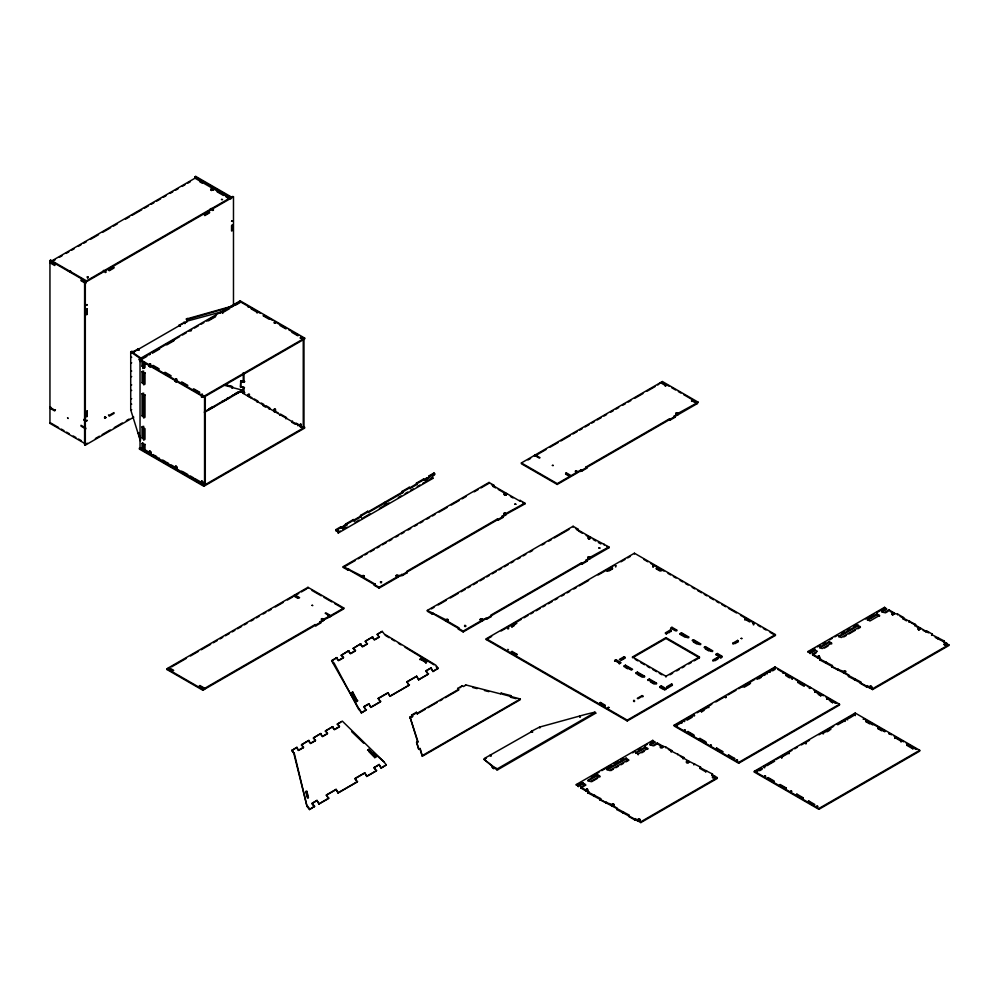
<?xml version="1.0" encoding="UTF-8"?>
<svg xmlns="http://www.w3.org/2000/svg" width="999" height="999" viewBox="0 0 999 999"><rect width="100%" height="100%" fill="white"/><g stroke="black" fill="none" stroke-linecap="round" stroke-linejoin="round"><path stroke-width="1.5" d="M87.225 304.707L86.876 304.92M232.143 388.261L232.268 387.525L242.033 390.035L241.908 390.784L204.358 412.462M409.865 717.769L409.99 717.032L417.832 742.407M410.152 717.994L412.55 716.62L411.6 715.034L416.383 712.275L417.32 713.86L416.383 712.275M412.55 716.62L411.6 715.034M409.99 717.032L417.957 741.658L416.521 742.482L418.743 749.337L420.055 749.25L422.315 756.268L520.217 699.737L520.342 699L502.385 694.205M418.743 749.337L416.645 741.745M420.055 749.25L420.179 748.513L418.868 748.588M422.315 756.268L420.179 748.513M465.859 685.164L463.474 686.538L462.4 685.701L457.629 688.461L458.566 690.047L445.267 697.727M458.566 690.047L457.629 688.461M462.4 685.701L459.89 687.824M500.986 693.843L501.111 693.106L510.889 695.616L510.439 697.215L516.021 698.663M202.66 395.017L201.686 394.867L202.31 395.229M274.313 412.05L275.262 411.9M300.362 427.085L301.223 426.885M847.814 719.73L846.877 719.804M508.603 628.833L507.679 628.87M501.111 693.106L500.786 693.955L465.447 684.839M510.564 696.478L510.889 695.616M244.493 387.55L240.534 387.025L240.771 380.944L243.981 381.968L243.981 373.688M240.534 387.025L240.771 380.944M240.771 391.97L244.493 393.069M104.82 417.082L104.733 417.894L105.257 417.12M420.841 658.391L420.067 659.615L420.841 658.391L426.561 661.95L426.161 662.687L420.454 659.128M425.786 663.174L426.561 661.95M176.561 380.045L175.637 379.832L176.373 380.157M175.687 468.881L176.373 469.28M301.311 338.112L300.512 338.162M806.305 743.743L805.419 743.743M368.831 703.746L370.879 707.392L368.831 703.746L364.048 706.505L366.096 710.152L361.313 712.911L331.656 660.826L336.813 657.592L338.461 660.701L343.231 657.941L341.208 655.307L348.763 650.686L350.399 653.808L355.182 651.048L353.159 648.413L360.714 643.793L362.35 646.902L367.132 644.143L365.484 641.033L372.652 636.887L374.3 640.009L379.083 637.25L377.435 634.128L382.217 631.368L384.24 634.003L435.739 665.122L438.174 668.281L433.004 671.528L430.956 667.881L433.004 671.528M331.656 660.826L336.813 657.592M333.678 663.461L332.03 660.351M341.208 655.307L348.763 650.686M353.159 648.413L360.714 643.793M367.132 644.143L365.484 641.033M365.11 641.508L372.652 636.887M379.083 637.25L377.435 634.128M382.217 631.368L377.06 634.615M316.97 800.386L319.018 804.033L316.97 800.386L312.188 803.146L314.61 806.305L309.453 809.552L307.03 806.393L293.768 753.196L291.733 750.561L296.903 747.327L298.539 750.436L297.19 748.688M296.903 747.327L291.733 750.561M293.768 753.196L292.12 750.087M298.539 750.436L303.321 747.677L301.673 744.567L308.841 740.421L310.489 743.543L315.272 740.783L313.624 737.662L320.791 733.528L322.44 736.65L327.222 733.89L325.574 730.769L332.742 726.635L334.39 729.745L339.161 726.985L337.525 723.875L342.307 721.116L383.878 761.75L386.301 764.922L381.143 768.156L379.096 764.51L381.143 768.156M301.298 745.042L308.841 740.421M303.321 747.677L301.673 744.567M315.272 740.783L313.624 737.662M351.536 693.006L352.747 692.045L357.392 701.098L356.556 701.585L351.536 693.006L352.747 692.045M313.249 738.149L320.791 733.528M325.199 731.256L332.742 726.635M356.556 701.585L357.767 700.624M358.891 709.752L334.053 662.986M361.313 712.911L366.483 709.677M379.62 700.823L378.384 698.226L387.949 692.719L389.997 696.353L387.949 692.719M306.793 796.34L305.981 791.395L306.93 791.37L308.129 797.789L306.93 791.37M378.384 698.226L380.432 701.872L370.879 707.392M307.192 797.826L308.516 797.314M307.03 806.393L294.143 752.722M309.453 809.552L314.61 806.305M389.997 696.353L409.115 685.314L407.068 681.68L416.62 676.161L418.668 679.807L416.62 676.161M327.759 797.452L326.523 794.867L336.076 789.347L338.137 792.994L336.076 789.347M326.523 794.867L328.571 798.513L319.018 804.033M368.818 749.337L367.607 750.299L368.818 749.337L376.011 756.668L374.787 757.629L368.631 751.348M418.668 679.807L428.234 674.288L426.186 670.641L430.956 667.881M374.787 757.629L376.011 756.668M338.137 792.994L357.242 781.955L355.194 778.308L364.76 772.789L366.808 776.435L364.76 772.789M375.562 769.867L373.938 767.756L379.096 764.51M374.313 767.269L376.361 770.916L366.808 776.435M383.878 761.75L373.614 752.734M212.275 209.665L212.35 210.377M531.705 732.242L531.356 731.318L539.497 727.11L585.801 714.347L594.38 712.287L595.779 713.136L497.802 769.692L496.765 769.779L494.368 767.294L493.444 767.682L492.082 766.645L493.007 766.258L483.841 759.24L486.226 757.866L485.252 757.941L485.601 758.865M507.767 649.362L508.479 649.775M764.759 767.744L764.048 767.744M86.876 305.332L86.876 304.508M85.789 444.056L49.95 423.364L49.95 260.564L50.662 260.152L86.513 280.844M211.563 190.572L211.563 188.911L210.851 189.323L210.851 190.16L212.562 188.336L195.005 178.197L195.005 176.811L195.717 176.398L231.568 197.09M51.299 261.164L195.717 177.785L195.717 176.398M50.662 262.35L49.95 262.762L54.733 265.522L54.733 264.698L49.95 261.938L50.662 260.152M52.647 261.214L55.345 259.653M59.403 257.317L62.1 255.756M66.146 253.421L68.844 251.86M71.541 250.299L74.251 248.739M78.297 246.403L80.994 244.842M83.691 243.281L86.389 241.733M90.447 239.385L98.539 234.715M102.585 232.38L110.689 227.697M113.386 226.136L117.432 223.801M125.537 219.131L129.583 216.795M132.28 215.235L141.733 209.778M144.43 208.217L148.476 205.881M151.174 204.32L153.883 202.76M156.581 201.211L160.627 198.863M163.324 197.315L166.021 195.754M170.08 193.419L172.777 191.858M175.474 190.297L178.172 188.736M182.218 186.401L184.927 184.84M187.625 183.279L190.322 181.731M54.733 264.698L55.444 264.285M199.788 180.956L200.499 180.544M68.394 271.216L70.667 271.091L69.743 271.978M212.562 188.336L211.563 188.911M211.251 189.56L212.088 188.611M212.812 189.023L213.112 190.035L213.287 188.749L230.844 198.888L230.844 197.515L195.005 176.811M213.112 190.035L212.275 190.16L213.112 189.198M212.812 189.847L213.287 188.749M226.074 196.129L226.785 195.717M103.234 271.403L103.546 270.392L105.107 270.929M212.113 208.541L210.364 208.729L211.301 209.628M233.479 196.815L85.315 282.355L85.315 445.167L84.603 444.742L84.603 281.943L232.755 196.403L233.479 196.815L233.479 305.357M109.216 269.942L113.998 267.183L113.998 268.007L109.216 270.766L108.491 269.53M204.807 214.76L209.578 212L209.578 212.824L204.807 215.584L204.083 214.335M132.018 351.173L130.719 351.923L130.719 409.84L140.472 441.096M186.064 319.118L233.441 305.769M137.762 349.151L132.979 351.91L134.316 352.759L133.329 352.834M182.667 323.226L179.083 325.299L180.407 326.149M131.568 353.209L187.225 321.079L222.814 311.476M50.662 406.943L49.95 407.355L54.733 410.114L55.444 409.702M50.662 407.767L49.95 408.191L54.733 410.951L54.733 410.114M139.323 359.066L240.172 300.849L304.695 338.099L304.695 338.923L203.846 397.152L139.323 359.902L139.323 359.066L203.846 396.316L304.695 338.099M139.323 359.902L146.254 355.894L146.965 356.306L142.195 359.066L141.471 358.653M147.39 355.244L150.075 353.683M159.49 348.251L179.658 336.613M182.355 335.052L186.388 332.729M189.073 331.168L191.758 329.62M194.455 328.072L198.489 325.736M201.174 324.188L203.858 322.64M206.556 321.079L215.971 315.647M220.005 313.324L229.171 308.017L229.895 308.441L222.727 312.575L222.003 312.163M232.105 306.331L240.172 301.673L260.327 313.311M232.642 306.431L231.793 306.718L235.027 305.057M142.07 360.651L142.07 366.171L143.781 365.634M150.774 364.86L149.338 365.684L149.338 364.86L150.062 364.435L150.062 366.421M49.95 423.364L50.662 422.952L58.629 427.547M149.038 366.109C151.011 364.922 148.814 367.27 149.038 365.497C151.648 365.359 149.35 363.611 149.75 365.696M142.07 371.69L144.568 373.127L144.568 384.165L142.07 382.729L142.07 371.69L143.781 371.153M251.86 308.429L251.149 308.841L257.118 312.287L257.829 311.875M144.568 373.127L145.28 372.714M158.429 369.268L159.141 368.856L153.172 365.409L152.447 365.821L158.429 369.268L158.429 370.092M142.07 382.729L143.781 382.192M85.514 418.881L85.315 419.592M84.078 420.067L85.514 420.067L84.078 419.23L84.078 420.067L85.514 419.23M84.79 420.479L85.514 420.417M170.367 376.161L171.091 375.749L165.11 372.302L164.398 372.714L170.367 376.161L170.367 376.998M269.78 318.768L269.068 319.193L263.087 315.734L263.811 315.322L272.427 320.304M142.07 393.768L144.568 395.204L144.568 417.282L142.07 415.846L142.07 393.768L143.781 393.219M109.216 415.359L113.998 412.599L113.998 413.424L109.216 416.183L108.491 414.947M144.568 395.204L145.28 394.792M274.101 322.927L274.825 323.064M176.848 379.907L175.412 380.731L175.412 379.907L176.124 379.483L176.124 381.481M274.825 323.339L275.537 322.927M175.1 381.156C177.073 379.97 174.887 382.317 175.1 380.557L175.812 380.744M84.603 444.742L87.3 443.194M95.38 438.524L99.413 436.188M102.11 434.64L110.19 429.97M114.236 427.634L122.315 422.977M126.349 420.641L129.046 419.081M187.113 385.839L187.837 385.427L181.855 381.968L181.144 382.38L187.113 385.839L187.113 386.663M85.315 445.167L133.804 417.17M142.07 415.846L143.781 415.297M199.063 392.732L199.788 392.32L193.806 388.873L193.094 389.285L199.063 392.732L199.063 393.556M142.07 426.885L144.568 428.321L144.568 439.36L142.07 437.924L142.07 426.885L143.781 426.336M300.15 337.962L300.999 336.85L300.861 338.099M202.173 395.354L201.461 395.766L201.461 394.942C204.271 393.306 199.862 393.843 202.173 396.516L201.461 396.928L202.173 395.966L201.149 395.592L201.86 395.779M142.07 437.924L143.781 437.375M143.781 448.414L142.07 448.951L142.07 443.431L142.795 443.019L143.694 445.304L143.694 450.824L144.68 450.699L144.68 445.179L143.694 445.304M142.07 443.431L145.28 444.468M243.257 387.899L243.981 387.487L243.981 393.007L243.257 393.419L243.257 387.899L240.771 386.451L243.981 387.487M140.035 359.478L140.035 447.789L142.795 448.539L143.694 450.824M208.866 408.878L212.45 406.805M226.785 398.526L229.895 397.565L222.727 401.698L222.003 401.286M234.678 393.981L238.262 391.908M204.483 411.725L242.033 390.035M232.28 395.479L238.973 392.32M208.391 409.977L215.559 405.844M144.568 444.88L144.568 450.399L145.28 449.975L150.062 452.734L150.062 450.749M247.727 394.555L248.751 394.33L247.727 395.167M149.038 451.81L150.062 451.585L149.338 451.173L149.338 451.998M248.039 394.742L249.475 394.193M149.038 452.422L149.75 452.01M249.475 394.742C249.238 396.653 248.202 396.366 248.751 395.754M144.568 450.399L149.338 453.159L150.062 452.734M151.086 452.172L150.062 452.41L151.086 452.172L150.062 453.571L175.412 468.206L176.124 465.796M243.257 393.419L248.039 396.178L249.475 395.342M150.062 453.022L151.086 452.784M150.062 453.571L150.774 452.597M248.751 394.605L248.751 396.591L251.86 397.552L251.149 397.964M153.172 454.533L152.447 455.781M159.141 457.979L158.429 459.228M263.087 404.87L263.811 404.458L261.413 403.072M273.788 410.214C275.774 409.028 273.576 411.376 273.788 409.602L274.825 408.816M175.1 466.87L176.124 466.633L175.412 466.221L175.412 467.045M273.788 409.602L274.825 409.378M274.101 409.79L275.537 409.24M175.1 467.47L175.812 467.057M275.537 409.79C275.674 411.538 274.013 411.588 274.825 410.814M177.148 467.22L176.124 467.457L177.148 467.22L176.124 468.618L201.461 483.241L202.173 480.844L201.461 481.256C200.175 483.116 203.147 481.943 201.149 482.505M248.751 396.591L274.101 411.226L275.537 410.389M176.124 468.069L177.148 467.832M176.124 468.618L176.848 467.644M274.825 409.652L274.825 411.638L278.047 412.674M181.855 471.103L181.144 472.34M292.507 421.016L291.783 422.265L295.367 424.325M199.063 481.855L199.788 481.443L195.005 478.683M299.837 425.249C301.823 424.063 299.625 426.411 299.837 424.65L300.861 423.863M201.149 481.905L201.86 482.092M299.837 424.65L300.861 424.413M201.461 482.08L202.173 481.668L201.461 481.256M274.825 411.638L300.15 426.261C302.472 426.049 299.688 426.873 300.861 425.237M203.197 482.267L202.173 482.492L203.197 482.267L202.173 483.653L204.558 485.039L204.558 396.74M202.173 483.104L203.197 482.867M202.173 483.528L202.884 482.692M303.259 339.76L303.259 428.059L300.736 426.548L303.971 427.634L303.971 339.335M203.846 485.452L304.695 427.222L304.695 428.059L203.846 486.276L139.323 449.026L139.323 448.201L203.846 485.452L203.846 486.276M338.324 530.244L337.6 529.832L338.324 532.979L338.324 530.244L336.626 531.218L335.901 529.62L340.684 526.86L341.396 528.109L340.684 526.86M344.817 527.285L343.793 527.06L344.817 527.285L343.793 525.899L346.178 523.688L353.346 519.555L354.071 520.791L353.346 519.555M360.514 515.409L361.238 516.658L360.514 515.409L367.682 511.276L368.406 512.512L385.252 502.784L385.252 504.77L385.964 504.358L385.252 503.121L386.276 503.359L385.252 501.96L402.098 492.232L402.822 492.644L402.822 491.82L402.098 491.408L402.098 492.232M402.098 491.408L409.265 487.262L409.99 488.511L409.265 487.262M416.433 483.129L417.157 484.365L416.433 483.129L423.601 478.983L424.325 480.232L426.71 478.846L426.71 480.831L427.435 480.419L426.71 479.183L427.734 479.42L426.71 478.022L429.82 477.06L429.82 476.223L434.602 473.476L434.602 474.65L432.13 475.249L432.13 477.984L429.433 479.545M429.108 476.648L429.108 475.811L433.878 473.051L434.602 473.476M335.901 529.62L336.626 530.032L343.069 526.311L343.793 528.708L343.069 528.296L343.793 527.884M346.178 523.688L346.903 524.1L360.514 516.246M361.238 515.821L384.54 502.372L385.252 502.784M402.822 491.82L416.433 483.953M417.157 483.541L425.999 478.434L426.71 478.846M335.901 530.806L337.6 529.832M432.13 475.249L434.602 474.65M342.769 527.047L343.793 527.272L343.481 528.059M343.793 526.448L344.817 526.685M384.228 503.109L385.252 503.946L384.228 503.708M426.71 478.022L427.023 479.008M341.396 528.109L343.793 526.723M343.793 525.899L346.903 524.937L346.903 524.1M354.071 520.791L361.238 516.658M385.252 501.96L385.964 502.372L402.822 492.644M409.99 488.511L417.157 484.365M429.82 477.06L427.734 478.808M385.252 502.509L386.276 502.747M426.71 480.007L425.999 480.419L426.71 480.831M343.793 528.708L344.505 527.472M337.6 532.554L340.297 531.006M343.007 529.445L347.053 527.097M355.157 522.427L359.203 520.079M361.913 518.531L370.017 513.848M379.458 508.391L388.911 502.934M398.364 497.477L401.074 495.916M405.119 493.581L407.817 492.02M410.527 490.459L413.224 488.898M417.27 486.563L419.98 485.002M422.677 483.441L425.374 481.88M338.324 532.979L432.842 478.396L432.842 475.661M521.391 462.937L557.242 483.628L570.379 476.036L570.379 476.86L557.242 484.453L521.391 463.761L521.391 462.937L660.476 382.629L665.971 385.801L665.247 386.226L665.971 384.977L661.188 382.217L661.188 383.054L662.387 381.531L661.188 382.217M362.025 576.885L361.713 575.874L361.551 577.16L348.763 569.78L348.039 570.192L343.269 567.432L343.269 566.608L489.035 482.442L493.818 485.202L493.094 486.451L493.818 485.202M527.971 459.965L530.594 458.441M546.028 449.538L535.252 455.756L535.252 454.932L540.034 457.692L539.323 458.104L534.54 455.344L534.54 456.168M550.062 447.202L558.141 442.545M560.839 440.984L570.267 435.552M572.951 433.991L576.997 431.655M579.682 430.107L582.38 428.546M585.077 426.998L589.11 424.662M591.808 423.101L594.492 421.553M597.19 419.992L601.236 417.669M603.92 416.108L606.618 414.56M610.651 412.225L613.349 410.664M616.046 409.115L618.731 407.555M622.777 405.232L625.461 403.671M628.159 402.122L630.856 400.562M634.889 398.226L642.969 393.569M647.015 391.233L655.082 386.576M657.779 385.015L660.476 382.629M166.983 668.718L202.822 689.41L204.021 688.723L204.021 689.547L202.822 690.234L166.983 669.542L168.182 668.031L172.952 670.791L173.676 670.366L168.893 667.607L168.893 668.443M168.893 667.607L294.118 595.317L298.888 598.076L299.613 597.664L294.83 594.904L294.83 595.729M294.83 594.904L307.967 587.312L343.818 608.016L343.818 608.841L330.669 616.42L325.174 613.249L325.899 612.837L330.669 615.596L343.818 608.016M343.269 567.432L355.407 560.427M358.117 558.866L362.162 556.53M364.86 554.969L367.557 553.409M370.254 551.848L374.313 549.512M377.01 547.952L379.707 546.391M382.405 544.842L386.451 542.494M389.16 540.946L391.858 539.385M395.904 537.05L398.601 535.489M401.298 533.928L403.996 532.367M408.054 530.032L410.751 528.471M414.797 526.136L417.495 524.575M420.192 523.014L422.902 521.453M426.948 519.118L429.645 517.557M432.342 516.008L435.04 514.448M439.098 512.112L447.19 507.43M451.236 505.094L459.34 500.424M462.038 498.863L466.083 496.528M474.188 491.845L478.234 489.51M480.931 487.949L489.035 483.279L489.035 482.442M166.983 669.542L168.182 668.031M171.591 666.882L186.401 658.329M190.434 656.006L198.514 651.336M201.211 649.787L210.627 644.343M213.324 642.782L217.37 640.459M220.055 638.898L222.752 637.35M225.449 635.789L229.483 633.453M232.18 631.905L234.865 630.344M237.562 628.796L241.596 626.46M244.293 624.912L246.99 623.351M251.024 621.016L253.721 619.467M256.406 617.906L259.103 616.358M263.149 614.023L265.834 612.474M268.531 610.913L271.228 609.365M275.262 607.03L283.341 602.36M287.375 600.037L292.769 596.927M296.141 594.967L298.776 593.456M301.398 591.932L306.656 588.898M343.269 566.608L362.025 576.061M361.713 575.874L363.986 575.749L363.261 576.997L363.261 575.337M505.407 493.281L504.57 494.23L505.094 493.094L505.881 493.831L504.158 494.817L504.158 493.993L504.882 493.581L504.882 495.242M361.713 576.71L362.55 575.749M374.325 585.377L375.05 584.128L374.325 585.377L379.108 588.124L397.864 577.297L397.864 576.473L379.108 587.3L362.262 577.572L363.986 575.749M506.118 493.693L506.431 494.705L506.593 493.419L519.38 500.799L520.104 500.387L524.875 503.146L524.875 503.971L522.489 502.584M363.049 576.648C363.087 578.471 362.15 576.098 363.574 576.348L363.574 577.172M506.431 494.705L505.594 494.817L506.431 493.868M506.118 494.517L506.593 493.419M577.197 472.102L571.103 475.624L566.321 472.864L565.609 473.276L571.103 476.448L577.197 472.939L575.474 471.116L575.474 471.94L576.186 471.528M698.226 402.222L697.04 402.909L692.257 400.162L691.545 400.574L697.04 403.746L698.226 402.222L662.387 381.531M691.545 401.398L692.257 400.162M322.178 619.343L321.466 619.755L321.466 618.93L323.177 620.754L315.859 624.974L315.147 624.562L204.733 688.311L199.962 685.551L199.238 685.963L204.733 689.135L315.147 625.399L315.859 625.811L320.642 623.051L319.917 621.803L320.642 623.051M199.238 686.788L199.962 685.551M575.474 471.116L577.909 471.69L581.131 469.83L581.855 470.242L669.555 419.605L670.267 420.017L675.049 417.27L674.337 416.021L675.049 417.27M676.56 413.586L675.836 413.998L676.56 412.749L678.109 413.286L678.271 414.573L696.315 404.158L696.315 403.334L677.797 413.474M396.865 575.062L396.865 576.723L396.141 575.474L398.414 575.599L398.102 576.61L398.414 575.599M505.956 513.523L505.644 514.522L505.956 513.523L503.683 513.399L505.407 515.209L498.114 519.418L497.402 519.005L406.593 571.44L407.305 572.677L402.522 575.436L398.102 576.61M321.466 618.93L323.726 619.055L323.414 620.067L323.726 619.055M576.71 471.828L575.874 471.703M396.141 576.311L396.865 575.886M504.395 513.811L503.683 514.223L504.395 514.635L504.395 512.974M585.913 467.07L586.638 468.306L585.913 467.07L669.555 418.781L670.267 419.193L677.559 414.985L675.836 413.161M674.337 416.021L677.559 414.16M397.39 577.022L396.553 576.073L397.864 577.297M504.92 514.935L504.083 513.986L505.407 515.209M577.747 472.065L581.855 471.066L586.638 468.306M676.773 414.885L677.559 414.985M321.865 619.53L323.177 620.754M398.414 576.435L397.577 575.474M505.956 514.348L505.119 513.399M323.726 619.88L322.889 618.93M398.102 575.786L402.522 574.612L497.402 519.842L498.114 520.254L502.897 517.494L502.172 516.246L502.897 517.494M502.172 516.246L505.407 514.385M505.644 513.698L524.875 503.146M319.917 621.803L323.177 619.929M323.414 619.23L329.957 616.008L329.957 616.845L323.414 620.067M322.702 620.479L322.39 619.83M505.644 514.522L524.875 503.933M338.836 660.227L343.619 657.467L341.596 654.832M350.786 653.321L355.569 650.561L353.546 647.926M362.737 646.428L367.52 643.668M374.687 639.522L379.458 636.763M446.091 620.691L445.779 619.692L445.604 620.966L432.829 613.586L432.105 614.01L427.322 611.251L427.322 610.414L573.101 526.261L577.872 529.02L577.872 529.845M431.381 608.903L434.078 607.355M438.124 605.007L446.228 600.337M450.274 598.001L458.366 593.319M461.076 591.758L465.122 589.422M467.819 587.862L470.517 586.313M473.214 584.752L477.272 582.417M479.97 580.856L484.016 578.521M486.713 576.96L489.41 575.399M492.12 573.838L496.166 571.503M498.863 569.942L501.56 568.381M504.258 566.833L508.316 564.485M511.013 562.937L513.711 561.376M517.757 559.04L520.454 557.479M523.164 555.919L525.861 554.358M529.907 552.022L532.604 550.461M542.057 545.004L544.755 543.456M548.801 541.108L551.498 539.547M554.208 537.999L569.043 529.42M427.322 610.414L446.091 619.867M577.872 529.02L577.16 530.257M445.779 619.692L448.052 619.567L447.327 620.804L447.327 619.155M588.224 538.636L589.947 536.813L588.636 537.212L588.935 539.048L588.224 537.812L588.935 537.387M445.779 620.516L446.615 619.567M446.328 620.554L459.115 627.934L458.391 629.183L463.174 631.942L481.93 621.116L481.93 620.279L463.174 631.118L446.328 621.39L448.052 619.567M590.184 538.324L590.659 537.225L608.94 546.952L608.94 547.777L590.184 558.616L590.022 557.33L588.461 556.793L587.749 557.205L589.472 559.028L582.18 563.236L581.468 562.824L490.659 615.247L491.371 616.483L486.588 619.243L485.876 618.831L482.654 620.691L482.48 619.417L482.167 620.416M446.803 621.116L447.639 620.154L446.328 621.39M588.935 539.048L589.972 538.811M458.391 629.183L459.115 628.771M480.931 618.881L480.931 620.529L480.207 619.293L482.48 619.417M480.207 620.117L480.931 619.705M588.461 557.617L587.749 558.029L588.461 558.441L588.461 556.793M481.456 620.829L480.619 619.88L481.93 621.116M588.985 558.753L588.149 557.792L589.472 559.028M482.48 620.242L481.643 619.293M589.71 558.341L589.185 557.205M482.167 619.592L486.588 618.418L581.468 563.648L582.18 564.06L586.962 561.301L586.238 560.064L586.962 561.301M586.238 560.064L589.472 558.191M589.71 557.504L608.94 546.952M363.673 706.992L368.444 704.233M378.009 698.713L387.562 693.194M406.68 682.155L416.246 676.635M430.581 668.356L425.799 671.116L428.234 674.288M337.138 724.35L340.721 722.277M486.263 638.748L634.415 553.209L775.411 634.602L775.411 635.426L627.247 720.966L486.263 639.572L486.263 638.748L627.247 720.142L775.411 634.602M486.263 639.572L491.645 636.463M501.073 631.018L509.153 626.348M511.85 624.8L521.278 619.355M523.976 617.794L528.009 615.459M530.706 613.91L533.404 612.35M536.101 610.801L540.134 608.466M542.832 606.905L545.529 605.357M548.214 603.796L552.26 601.473M554.957 599.912L557.642 598.351M561.688 596.028L564.385 594.467M567.07 592.919L569.767 591.358M573.813 589.023L576.498 587.474M579.195 585.913L588.623 580.469M598.051 575.024L606.131 570.367M608.828 568.806L612.874 566.47M620.953 561.813L624.987 559.477M627.684 557.917L630.381 556.368M511.351 625.636L516.133 622.877L516.845 623.289L511.351 626.46L511.351 625.636L512.062 626.873L511.351 626.46M606.942 571.278L606.942 570.454L611.713 567.694L612.437 568.106L612.437 568.931L608.853 571.003M371.253 706.917L380.819 701.398M390.372 695.878L409.49 684.839M419.056 679.32L428.608 673.801M433.391 671.041L438.174 668.281M612.437 568.106L607.654 570.866L606.942 570.454M298.926 749.962L303.696 747.202M310.876 743.056L315.647 740.296M322.814 736.163L327.597 733.403L325.574 730.769M334.765 729.27L339.548 726.51L337.525 723.875M512.062 626.873L514.46 625.499M511.351 651.847L512.062 651.435L516.845 654.195L516.845 655.019L511.351 651.847L511.351 652.684L512.062 651.435M656.405 568.106L657.117 567.694L661.9 570.454L661.188 570.866L656.405 568.106L656.405 568.931L659.989 571.003M656.405 568.931L657.117 567.694M516.133 654.607L516.845 654.195M411.476 715.784L416.258 713.024M410.277 717.257L412.674 715.871M417.445 713.111L458.691 689.298M417.32 713.86L425.312 709.253M427.972 707.717L437.275 702.334M439.947 700.799L442.607 699.263M316.583 800.873L311.8 803.633L314.235 806.792M326.149 795.354L335.701 789.834M364.373 773.276L354.82 778.795L357.242 781.955M373.938 767.756L378.721 764.997M319.393 803.546L328.958 798.026M338.511 792.507L357.63 781.48M367.182 775.961L376.748 770.441M381.531 767.682L386.301 764.922M422.44 755.519L520.342 699M620.666 662.412L615.908 659.665L614.61 660.414L619.368 663.161L620.666 662.412L619.368 663.985L619.368 663.161M676.723 630.057L671.94 627.297L670.641 628.046L675.424 630.794L676.723 630.057L676.723 630.881L671.94 628.121L670.641 628.87M614.61 661.251L615.908 660.501L620.666 663.249M624.163 656.68L619.392 659.44L620.404 660.027L625.174 657.267L624.163 656.68L624.163 657.504L620.579 659.577M671.278 631.48L670.267 630.893L665.484 633.653L665.484 632.829L670.267 630.069L671.278 630.644L668.893 632.854M665.484 632.829L666.495 633.403L671.278 630.644M621.59 660.164L625.174 658.091L624.163 657.504M699.425 657.779L665.958 638.473L632.504 657.779L632.504 656.955L665.958 637.637L699.425 656.955L699.425 657.779L694.068 660.876M624.15 665.921L625.436 665.172L632.604 669.318L631.318 670.067L624.15 665.921L624.15 666.745L625.436 666.008L631.418 669.455M680.207 633.553L681.493 632.817L688.661 636.95L688.661 637.774L681.493 633.641L680.207 634.39L680.207 633.553L687.374 637.699L688.661 636.95M485.252 757.941L532.33 731.243L532.679 732.167M636.088 672.827L637.387 672.077L644.555 676.211L644.555 677.035L637.387 672.901L636.088 673.651L636.088 672.827L643.256 676.96L644.555 676.211M693.443 639.71L692.145 640.459L699.312 644.592L700.611 643.843L700.611 644.68L693.443 640.534L693.443 639.71L700.611 643.843M604.545 705.656L605.269 705.244L600.486 702.484L599.775 702.896L605.269 706.068M744.817 619.155L745.541 618.743L750.324 621.503L749.6 621.915L744.817 619.155L744.817 619.979L745.541 618.743M599.775 703.721L600.486 702.484M648.039 679.72L649.338 678.97L656.505 683.116L656.505 683.94L649.338 679.795L648.039 680.544L648.039 679.72L655.207 683.853L656.505 683.116M705.394 646.603L704.095 647.352L711.263 651.498L712.562 650.749L712.562 651.573L705.394 647.439L705.394 646.603L712.562 650.749M494.368 767.294L497.452 768.768L595.429 712.212M632.504 656.955L665.958 676.273L699.425 656.955M669.979 674.775L672.652 673.239M676.673 670.916L679.345 669.367M682.017 667.832L684.702 666.283M688.711 663.96L691.395 662.424M642.07 695.591L637.287 698.351L637.999 698.763L642.782 696.003L642.782 696.827L642.07 695.591L642.782 696.003M738.373 640.809L732.879 643.98L732.879 643.156L737.649 640.396L738.373 641.645L737.649 640.396M659.989 686.613L661.288 685.876L666.071 688.623L664.772 689.372L659.989 686.613L659.989 687.449L663.573 689.51M716.046 654.258L717.344 653.508L722.127 656.268L720.828 657.017L716.046 654.258L716.046 655.082L717.344 654.333L722.127 657.092L720.828 657.841L718.431 656.455M734.789 643.706L737.175 642.332M659.989 687.449L661.288 686.7L666.071 689.46M671.603 683.978L666.82 686.738L667.619 688.024L666.82 687.562L672.402 684.44L671.603 683.978L671.603 684.802M718.418 657.866L717.569 657.367L712.786 660.127L713.636 660.626L718.418 657.866L718.418 658.691L717.569 658.204L712.786 660.963M667.619 688.024L672.402 685.264M714.834 660.764L717.22 659.377M674.15 725.174L774.999 666.957L839.522 704.208L839.522 705.032L738.673 763.248L674.15 725.998L674.15 725.174L738.673 762.424L839.522 704.208M681.805 722.414L681.081 722.002L681.805 723.239L681.805 722.414L676.311 725.586L676.311 724.762L682.23 721.34M684.914 719.792L694.33 714.36M697.015 712.811L708.091 706.405L708.803 706.83L700.923 711.375L700.923 710.551L701.635 711.788L700.923 711.375M709.115 705.818L711.8 704.27M715.833 701.935L723.9 697.277M727.934 694.954L736.013 690.297M738.698 688.736L754.832 679.42M764.722 674.537L764.01 674.125L764.722 675.374L764.722 674.537L756.842 679.095L756.842 678.271L767.619 672.752L766.857 672.489M769.505 670.953L774.287 668.194L774.999 668.606L769.505 671.778L769.505 670.953L770.217 672.19M767.469 672.539L769.867 671.166M694.467 715.109L693.756 714.685L694.467 715.933L694.467 715.109L686.588 719.655L686.588 718.83L687.3 720.067L692.082 717.307M750.386 682.816L749.675 682.404L750.386 683.641L750.386 682.816L743.219 686.962L742.507 686.538M701.635 711.788L704.033 710.414M744.417 687.1L749.188 684.34M758.753 678.821L761.138 677.434M772.614 670.816L774.999 669.43L774.287 668.194M576.298 784.527L578.321 785.689L583.104 782.929L585.601 785.202L583.104 783.765L578.321 786.525L576.298 784.527L652.759 740.371L654.795 742.369L650.012 745.129L650.012 744.305L654.795 741.545M576.298 785.351L581.655 782.254M591.046 776.835L599.1 772.177M601.785 770.629L611.176 765.209M613.861 763.661L617.882 761.338M620.566 759.789L623.251 758.241M632.642 752.821L635.327 751.273M638.011 749.725L640.696 748.176M644.717 745.841L647.402 744.292M650.087 742.744L652.759 741.196L654.795 742.369M820.466 658.666L819.754 659.902L820.466 658.666L817.769 657.105L819.08 655.868L819.804 657.117L817.357 657.692L812.587 654.932L812.587 654.108L817.357 651.348L814.872 649.912L814.872 650.736L810.089 653.496L808.054 651.498L884.527 607.342L886.563 609.353L881.78 612.1L881.78 611.276L886.563 608.516M808.054 652.322L814.772 648.451M817.444 646.902L820.129 645.354M822.814 643.806L825.499 642.257M829.52 639.934L832.204 638.386M834.889 636.838L837.574 635.289M841.595 632.954L844.28 631.405M846.965 629.857L849.649 628.309M853.67 625.986L856.355 624.437M865.746 619.018L873.8 614.373M876.485 612.824L883.191 608.953M597.439 774.662L587.887 780.169L590.372 781.618L599.937 776.098L597.439 774.662L597.439 775.486L587.887 781.006M628.608 760.364L626.123 758.928L607.005 769.967L607.005 769.143L626.123 758.104L628.608 760.364L626.061 761.837M647.727 748.501L645.242 747.065L635.676 752.584L638.174 754.02L647.727 748.501L647.727 749.325L645.242 747.889L635.676 753.408M808.054 651.498L810.089 652.672L814.872 649.912M829.207 641.633L819.655 647.152L822.14 648.588L831.705 643.069L829.207 641.633L829.207 642.457L819.655 647.976M860.376 627.347L857.879 625.898L838.76 636.937L838.76 636.113L857.879 625.074L860.376 627.347L857.829 628.808M879.495 615.471L876.997 614.035L867.444 619.555L869.929 620.991L879.495 615.471L879.495 616.308L876.997 614.86L867.444 620.379M588.698 791.683L587.986 792.931L588.698 791.683L586.001 790.122L587.312 788.898L588.036 790.134L585.601 790.721L580.819 787.961L580.819 787.137L585.601 784.377M628.608 759.54L609.49 770.579L607.005 769.143M661.063 747.976L661.063 746.328L660.351 746.74L660.351 747.564L662.062 745.741L657.292 742.981L652.509 745.741L650.012 744.305M580.819 787.961L585.601 785.202M591.57 781.755L597.539 778.308M610.764 770.666L613.324 769.193M615.871 767.719L618.418 766.258M620.966 764.784L623.513 763.311M641.758 752.784L644.143 751.398M653.708 745.878L657.292 743.805L662.062 746.565M860.376 626.51L841.258 637.549L838.76 636.113M894.068 614.235L894.068 613.411L892.831 614.947L892.831 613.299L892.107 614.535L893.83 612.712L889.048 609.952L884.277 612.712L881.78 611.276M812.587 654.932L816.171 652.859M824.525 648.039L828.121 645.966M843.805 636.912L846.353 635.439M848.9 633.965L855.281 630.282M885.464 612.849L887.861 611.475M662.062 745.741L661.063 746.328M580.819 787.137L585.601 789.897L586.313 789.472L586.313 791.133L600.649 798.588L599.937 799.824L600.649 798.588M586.001 790.122L586.838 789.997M660.751 746.965L661.588 746.016M893.83 612.712L892.831 613.299M687.999 731.505L687.287 732.754L687.999 731.505L693.968 734.964L693.256 735.376M785.976 674.949L786.688 674.525L785.976 675.774L785.976 674.949L792.669 678.808L792.669 677.984L777.684 669.33M662.787 746.153L662.612 747.439L662.787 746.153L665.896 747.127L671.865 750.574L671.153 751.81L671.865 750.574M812.587 654.108L817.357 656.867L818.081 656.455L818.081 658.104L832.417 665.559L831.705 666.795L832.417 665.559M587.337 790.072L587.337 790.896L587.025 789.897M662.612 747.439L661.775 747.564L662.3 746.428M817.769 657.105L818.606 656.143M892.519 613.948L893.356 612.999M586.313 791.133L586.838 789.173M894.068 613.411L897.651 614.098L903.633 617.544L902.909 618.793L903.633 617.544M819.105 657.042L819.63 657.567L818.793 656.867L818.081 658.104M792.669 677.984L791.945 679.22M587.986 792.931L605.906 802.447L612.375 804.532L612.375 806.181L629.345 815.147L628.633 816.395L634.602 819.842L637.712 820.803L639.435 819.817M819.754 659.902L837.674 669.417L844.143 671.503L844.143 673.151L861.113 682.13L860.389 683.366L866.37 686.812L869.48 687.787L871.19 686.788M699.225 738.823L699.949 738.411L705.918 741.857L705.207 743.106L705.918 742.682L699.225 738.823L699.225 739.647L699.949 738.411M797.926 681.842L798.638 681.43L804.62 684.877L804.62 685.701L797.926 681.842L797.926 682.667L798.638 681.43M683.816 757.467L683.091 758.716L683.816 757.467L671.153 750.986M902.909 617.956L915.571 624.45L914.859 625.686L915.571 624.45M804.62 684.877L803.895 686.126L799.125 683.366M599.937 799.824L611.663 805.768L613.386 804.769M831.705 666.795L843.431 672.739L845.142 671.753M714.422 776.523L714.735 777.522L714.897 776.248L717.282 777.622L717.282 778.446L640.821 822.602L638.423 821.215L638.423 819.567L634.602 819.018L616.683 809.49L617.394 808.253L612.062 805.169L613.386 803.945L614.098 804.357L613.411 805.943L613.623 804.632M687.649 761.063L686.812 762.025L687.337 760.888L688.136 761.613L686.413 762.612L686.413 761.787L687.125 761.375L687.125 763.024M946.665 643.219L946.178 644.318L946.665 643.219L949.05 645.429L872.577 689.572L870.191 688.199L870.191 686.538L866.37 685.988L848.451 676.473L849.162 675.224L843.83 672.152L845.142 670.916L845.866 671.34L845.166 672.926L845.391 671.615M612.062 805.169L612.899 804.22M688.373 761.475L688.686 762.487L688.848 761.201L700.561 767.132L699.837 768.381L700.561 767.132M918.893 629.994L918.181 628.758L918.893 628.346L918.893 629.994L919.604 629.582M918.893 628.346L919.892 627.759L918.181 629.582M688.686 762.487L687.849 762.612L688.686 761.663M843.83 672.152L844.667 671.203M612.375 806.181L613.411 805.119M688.373 762.312L688.848 761.201M920.129 629.283L920.616 628.184L925.636 631.081L926.348 630.669L932.317 634.115L931.605 635.352L932.317 634.115M844.143 673.151L845.166 672.09M716.695 748.076L715.971 749.325L716.695 748.076L722.664 751.523L721.952 752.771L722.664 751.523M814.672 692.344L815.384 691.096L814.672 691.508L821.365 695.379L821.365 694.542L820.641 695.791L821.365 695.379M616.683 809.49L617.394 809.078M848.451 676.473L849.162 676.048M923.126 630.456L928.733 632.866M728.646 754.982L727.921 756.218L728.646 754.982L734.615 758.428L733.903 759.665L734.615 758.428M826.623 699.238L827.334 698.001L826.623 698.413L833.303 702.272L833.303 701.448L832.592 702.684L833.303 702.272M699.837 767.557L712.512 774.038L711.788 775.274L712.512 774.038M628.633 816.395L629.345 815.983M699.837 768.381L705.818 771.827L706.53 770.591M931.605 634.527L944.267 641.008L943.556 642.257M860.389 683.366L861.113 682.954M935.189 637.424L945.941 642.807L944.217 644.63L944.942 643.381L944.942 645.042L946.49 644.505M943.556 641.42L944.267 641.008M717.282 777.622L640.821 821.777L638.111 820.216L639.435 818.98L640.147 819.405L639.46 820.991L639.672 819.679M713.698 776.111L712.861 777.06L713.386 775.923L714.185 776.66L712.462 777.647L712.462 776.822L713.174 776.41L713.174 778.059M949.05 644.592L872.577 688.748L869.879 687.187L871.19 685.963L871.74 687.662L871.428 686.65M945.466 643.081L944.629 644.03L945.941 642.807M638.111 820.216L638.948 819.267M713.898 777.647L714.735 776.698M869.879 687.187L870.716 686.238M638.423 821.215L639.46 820.154M714.422 777.347L714.897 776.248M714.735 777.522L714.198 776.997M870.191 688.199L871.74 686.825M945.653 644.63L946.178 643.493M871.74 687.662L871.215 687.137M754.357 771.253L855.206 713.036L919.729 750.286L919.729 751.111L818.88 809.34L754.357 772.09L754.357 771.253L818.88 808.503L919.729 750.286M754.357 772.09L761.288 768.081L762.012 768.493L756.518 771.665L756.518 770.841L757.23 772.09M763.773 766.645L773.963 760.776L774.675 761.188L766.795 765.734L766.795 764.909L767.507 765.321M775.873 759.665L779.907 757.329M781.131 756.63L781.842 757.879L781.131 756.63L792.007 750.349M794.704 748.8L797.389 747.24M801.423 744.917L804.108 743.356M806.805 741.807L809.49 740.259M818.905 734.827L833.69 726.285M845.791 719.292L837.05 724.35L837.761 724.762L844.929 720.629L844.929 721.453L844.217 720.204L844.929 720.629M848.488 717.744L854.495 714.273L855.206 715.521L854.495 714.273M847.764 718.681L846.815 718.83L850.074 717.245M781.131 757.454L789.01 752.909L789.01 753.733L788.298 752.497L789.01 752.909M822.714 733.453L823.426 733.865L822.714 732.629L822.714 733.453L830.594 728.895L830.594 729.732L829.882 728.483L830.594 728.895M855.206 714.685L849.712 717.869L849.712 717.032L850.424 717.444M759.615 770.704L762.012 769.33L761.288 768.081M827.01 731.792L829.395 730.419M773.463 782.279L774.175 781.043L768.206 777.597L767.494 778.009L774.175 781.867M866.183 721.028L866.895 720.616L866.183 721.852L866.183 721.028L872.876 724.887M767.494 778.833L768.206 777.597M872.152 724.475L872.876 724.063M878.133 727.921L878.845 727.509L878.133 728.758L878.133 727.921L884.827 731.792M786.126 787.936L780.157 784.49L779.432 784.902L786.126 788.773L786.126 787.936L785.414 789.185M884.103 731.38L884.827 730.956L864.622 719.292M796.902 794.155L796.178 795.404L796.902 794.155L802.871 797.614L802.16 798.85L802.871 797.614M894.879 737.587L895.591 737.175L894.879 738.423L894.879 737.587L901.573 741.458L901.573 740.634L900.848 741.87L901.573 741.458M808.129 801.473L808.853 801.061L814.822 804.507L814.11 804.919L808.129 801.473L808.129 802.297L808.853 801.061M906.83 744.492L907.542 744.08L906.83 745.316L906.83 744.492L913.511 748.351L913.511 747.527L912.799 748.763L913.511 748.351M275.075 323.177L274.563 323.177M767.369 673.826L766.857 673.826M492.082 766.645L492.432 767.569L493.356 767.182L483.841 759.24M492.432 767.569L493.793 768.606L494.717 768.219M231.756 306.768L187.849 319.355L187.362 318.369M87.837 278.221L87.575 278.221M150.312 454.233L149.55 453.983L150.312 453.733M202.422 484.328L201.686 483.991L202.66 483.991M615.796 566.933L615.534 566.933M653.309 566.933L653.046 566.933M753.671 624.887L753.408 624.887M130.719 357.417L131.706 357.28M130.719 362.937L131.706 362.799M143.694 368.044L144.68 367.907L144.68 362.4L143.694 362.525L143.694 368.044L142.795 365.759M130.719 371.216L131.706 371.079M143.694 373.564L144.68 373.426L144.68 384.465L143.694 384.603L142.795 382.317L142.795 371.278L143.694 373.564L143.694 384.603M130.719 376.735L131.706 376.598M130.719 385.002L131.706 384.877M130.719 390.522L131.706 390.397M143.694 395.641L144.68 395.504L144.68 417.582L143.694 417.707L142.795 415.434L142.795 393.356L143.694 395.641L143.694 417.707M130.719 398.801L131.706 398.676M130.719 404.32L131.706 404.195M130.719 409.84L131.706 409.715M143.694 428.746L144.68 428.621L144.68 439.66L143.694 439.785L142.795 437.5L142.795 426.473L143.694 428.746L143.694 439.785M183.866 322.54L185.19 323.389M138.112 350.075L139.086 350L138.024 348.663L138.024 349.837M595.779 713.136L594.38 712.287M531.356 731.318L532.33 731.243M305.607 791.882L306.543 791.845M242.083 381.118L244.718 381.456M240.534 381.506L244.493 382.03M242.083 392.145L244.718 392.495M150.312 452.897L149.575 453.234L150.549 453.084M176.373 467.944L175.637 468.281L176.611 468.131M809.902 687.949C807.092 689.01 814.597 687.986 807.267 686.4M226.998 385.227L232.58 386.663M225.424 384.94L232.53 386.763M223.788 385.139L232.305 387.337L232.305 388.299M472.689 687.487L477.11 688.623M484.465 690.521L488.886 691.658M653.533 565.621C651.373 566.208 654.657 565.459 653.621 566.508M666.37 384.652L669.018 386.188M671.678 387.724L675.661 390.022M678.321 391.558L680.968 393.094M683.628 394.617L691.595 399.225M676.248 413.761L677.085 414.71M199.788 181.781L202.335 183.254M217.12 191.796L223.514 195.479M226.074 196.953L228.459 198.339M210.851 189.323L211.563 189.748M900.049 616.308L902.434 617.682M910.801 622.514L919.892 627.759M920.129 628.458L919.604 628.758M886.563 609.353L884.527 607.342M890.246 611.475L892.631 612.849M904.107 619.48L906.493 620.854M916.12 626.41L918.643 627.872M919.105 628.696L919.417 628.046M892.107 613.711L892.831 614.123M918.181 628.758L918.893 629.17M944.217 643.793L944.942 644.205M892.107 614.535L892.831 614.947M944.217 644.63L944.942 645.042M569.193 476.173L565.609 474.1L566.321 472.864M276.461 322.627L279.146 324.176M288.561 329.608L291.246 331.168M300.662 336.601L303.346 338.149M239.448 302.085L240.172 302.497L235.389 305.257L234.678 304.845M829.207 642.457L831.705 643.893M643.818 559.452L647.851 561.788M650.536 563.336L658.591 567.981M661.276 569.542L663.96 571.091M667.994 573.414L670.679 574.962M673.363 576.51L676.048 578.059M680.069 580.394L682.754 581.942M685.451 583.491L688.136 585.039M692.157 587.362L694.842 588.923M697.527 590.471L701.56 592.794M704.245 594.343L706.93 595.891M709.615 597.439L713.648 599.775M716.333 601.323L719.018 602.872M721.703 604.42L725.724 606.743M728.408 608.304L736.475 612.949M740.496 615.272L748.551 619.929M751.236 621.478L753.933 623.026M757.954 625.349L760.639 626.91M763.323 628.458L766.008 630.007M770.042 632.33L775.411 635.426M214.835 316.296L215.559 316.708L208.391 320.854L207.667 320.442M575.486 528.471L589.947 536.813M606.555 546.403L608.94 547.777M590.184 537.499L589.66 538.636M578.433 530.993L582.28 533.216M586.113 535.427L588.661 536.9M593.219 539.535L595.779 541.008M598.339 542.482L600.886 543.956M588.224 537.812L588.935 538.224M491.421 484.652L505.881 493.007M493.094 486.451L495.654 487.924M498.214 489.398L505.881 493.831M510.439 496.453L512.986 497.939M504.158 493.993L504.882 494.405M612.437 568.931L611.713 567.694M732.879 643.156L733.591 643.568M888.81 733.266L891.495 734.814M894.192 736.363L903.596 741.795M906.293 743.356L915.696 748.788M795.167 679.42L797.851 680.968M813.985 690.284L823.388 695.716M826.086 697.277L835.489 702.709M866.183 721.852L869.767 723.925M878.133 728.758L881.717 730.818M906.83 745.316L912.799 748.763M787.175 676.46L789.56 677.846M818.256 694.405L820.641 695.791M830.206 701.31L832.592 702.684M429.108 475.811L429.82 476.223M432.13 477.984L432.842 478.396M49.95 260.564L85.789 281.256L85.789 282.63L81.019 279.87L81.019 280.707L85.789 283.466M426.71 478.571L427.435 478.983M425.999 479.595L427.435 480.419M173.252 340.309L173.976 340.721L166.808 344.855L166.084 344.443M756.842 678.271L757.554 678.683M680.207 634.39L684.977 637.15M693.343 641.97L696.927 644.043M705.294 648.875L708.878 650.948M254.245 398.938L257.829 400.999L257.118 402.247M266.196 405.831L269.78 407.904L269.068 409.14M296.091 423.089L298.476 424.463L297.764 425.711M263.087 405.694L265.484 407.068M133.242 351.423L133.953 353.009M201.461 396.928L202.173 397.34L202.485 396.366M142.07 366.171L144.568 367.62L144.568 363.474M635.189 659.328L637.861 660.876M640.534 662.424L644.555 664.735M647.227 666.283L649.899 667.832M652.584 669.367L656.593 671.69M659.278 673.239L661.95 674.775M708.803 707.654L708.091 706.405M625.337 667.444L627.734 668.818M637.287 674.337L642.07 677.097M650.436 681.93L654.02 684.003M346.178 524.512L346.903 524.937M343.069 527.472L344.505 528.296M490.659 616.071L491.371 616.483M676.311 724.762L677.022 725.998M796.178 794.567L802.871 798.438M687.287 731.93L693.968 735.788M715.971 748.488L722.664 752.359M727.921 755.394L734.615 759.252M406.593 572.265L407.305 572.677M480.207 619.293L481.93 620.279M396.141 575.474L397.864 576.473M104.795 417.357L105.27 416.808M512.549 653.371L514.935 654.745M447.327 619.979L448.052 620.391M668.281 749.325L670.666 750.711M680.232 756.231L688.136 760.788M711.788 774.45L714.185 775.823M660.351 746.74L661.063 747.152M686.413 761.787L687.125 762.2M712.462 776.822L713.174 777.234M154.358 455.219L156.756 456.605M162.725 460.052L165.11 461.438L164.398 462.674M166.309 462.125L168.694 463.499M174.862 467.057L171.091 464.885L170.367 466.121M183.054 471.79L187.837 474.55M190.222 475.924L193.806 477.997L193.094 479.245M363.261 576.173L363.986 576.585M140.035 447.789L142.07 448.951M362.262 576.748L375.05 584.128M85.789 428.059L81.019 425.299L81.019 426.123L85.789 428.883M61.289 429.083L63.948 430.619M66.596 432.142L69.256 433.678M73.239 435.976L75.887 437.512M78.546 439.048L81.206 440.584M311.95 590.446L321.253 595.804M323.901 597.34L331.868 601.935M334.528 603.471L342.495 608.066M297.702 598.214L294.118 596.141L294.118 595.317M327.572 615.459L329.957 616.845M597.439 775.486L599.937 776.922M200.437 687.474L204.021 689.547M385.177 635.289L389.148 637.687M391.783 639.273L394.418 640.871M398.389 643.269L401.024 644.855M404.982 647.252L434.041 664.81M420.467 658.878L426.186 662.424M141.359 358.441L131.706 351.76L130.719 351.898L141.583 359.403M351.636 731.618L363.723 743.231M368.444 749.824L375.624 757.142M367.982 749.824L375.174 757.142M436.163 666.658L437.787 668.768M372.277 637.374L373.626 639.135M407.492 683.216L409.115 685.314M360.327 644.268L361.675 646.028M348.376 651.173L349.725 652.921M336.438 658.066L337.787 659.827M364.473 708.041L366.096 710.152M359.265 709.265L361.7 712.437M332.367 727.11L333.716 728.87M320.417 734.003L321.765 735.764M308.466 740.908L309.815 742.669M307.405 805.906L309.84 809.065M352.372 692.532L357.392 701.098M351.91 692.532L356.93 701.098M579.87 715.958L580.219 716.882M579.532 716.295L579.895 717.22M539.497 727.11L539.847 728.034M497.452 768.768L497.802 769.692M496.403 768.855L496.765 769.779M491.008 755.107L491.358 756.031M490.034 755.182L490.384 756.106M493.444 767.682L493.793 768.606M139.81 360.614L140.16 361.538M140.422 438.199L138.599 432.604L140.422 439.16M140.559 439.635L138.349 432.779L140.434 440.372M305.981 791.395L307.567 797.339M139.748 360.364L139.848 361.388M945.966 643.98L945.966 644.805M945.154 642.894L945.154 643.731M938.298 637.562L938.298 638.386M937.574 637.974L937.574 638.798M926.348 630.669L926.348 631.493M925.636 631.081L925.636 631.905M920.616 628.184L920.616 629.008M909.602 620.991L909.602 621.828M908.89 621.403L908.89 622.24M897.651 614.098L897.651 614.922M894.542 613.136L894.542 613.96M893.044 612.812L893.044 613.636M889.048 609.952L889.048 610.789M876.997 614.035L876.997 614.86M872.577 688.748L872.577 689.572M870.404 686.051L870.404 686.887M869.48 686.95L869.48 687.787M867.082 685.576L867.082 686.4M866.37 685.988L866.37 686.812M857.879 625.074L857.879 625.898M855.132 678.671L855.132 679.507M855.206 713.036L855.206 713.86M854.42 679.083L854.42 679.919M844.355 671.016L844.355 671.84M843.431 671.915L843.431 672.739M838.386 669.005L838.386 669.829M837.674 669.417L837.674 670.254M826.448 662.112L826.448 662.936M825.723 662.524L825.723 663.348M819.08 655.868L819.08 656.705M818.88 808.503L818.88 809.34M818.293 655.968L818.293 656.793M817.357 656.867L817.357 657.692M810.089 652.672L810.089 653.496M774.999 666.957L774.999 667.782M738.673 762.424L738.673 763.248M720.828 657.017L720.828 657.841M717.569 657.367L717.569 658.204M717.344 653.508L717.344 654.333M713.386 775.923L713.386 776.747M705.818 771.003L705.818 771.827M697.04 402.909L697.04 403.746M694.58 763.686L693.868 764.934L693.868 764.098M688.161 761.962L688.161 762.786M687.337 760.888L687.337 761.713M681.493 632.817L681.493 633.641M678.271 413.748L678.271 414.573M677.834 754.02L677.834 754.844M677.584 412.987L677.272 413.998L677.272 413.161M676.56 412.749L676.56 414.41M671.94 627.297L671.94 628.121M670.267 419.193L670.267 420.017M670.267 630.069L670.267 630.893M669.555 418.781L669.555 419.605M666.495 633.403L666.495 634.24M665.958 637.637L665.958 638.473M665.958 676.273L665.958 677.097M665.896 747.127L665.896 747.951M664.772 689.372L664.772 690.209M662.087 746.915L662.087 747.739M661.288 685.876L661.288 686.7M661.276 745.841L661.276 746.665M657.292 742.981L657.292 743.805M652.822 566.033L652.822 566.858M652.759 740.371L652.759 741.196M649.338 678.97L649.338 679.795M645.242 747.065L645.242 747.889M640.821 821.777L640.821 822.602M638.636 819.08L638.636 819.904M638.174 754.02L638.174 754.844M637.712 819.979L637.712 820.803M637.387 672.077L637.387 672.901M635.314 818.593L635.314 819.43M634.602 819.018L634.602 819.842M634.415 553.209L634.415 554.033M627.247 720.142L627.247 720.966M626.123 758.104L626.123 758.928M625.436 665.172L625.436 666.008M623.376 811.7L623.376 812.524M622.652 812.112L622.652 812.936M615.908 659.665L615.908 660.501M612.599 804.045L612.599 804.869M611.663 804.944L611.663 805.768M606.63 802.035L606.63 802.859M605.906 802.447L605.906 803.271M604.158 544.193L604.158 545.017M594.68 795.129L594.68 795.966M593.955 795.554L593.955 796.378M590.659 537.225L590.659 538.049M590.184 557.779L590.184 558.616M589.472 537.087L589.472 537.912L589.16 536.913M589.497 557.03L589.497 557.854M588.673 558.104L588.673 558.928M587.312 788.898L587.312 789.722M586.525 788.998L586.525 789.822M585.601 789.897L585.601 790.721M583.104 782.929L583.104 783.765M582.18 563.236L582.18 564.06M581.855 470.242L581.855 471.066M581.468 562.824L581.468 563.648M581.131 469.83L581.131 470.654M578.321 785.689L578.321 786.525M577.909 471.69L577.909 472.515M576.91 471.116L576.91 471.94M576.186 470.704L576.186 472.352M573.101 526.261L573.101 527.085M571.103 475.624L571.103 476.448M557.242 483.628L557.242 484.453M520.104 500.387L520.104 501.211M506.118 513.973L506.118 514.797M505.906 494.18L505.906 495.005M505.432 513.211L505.432 514.048M505.094 493.094L505.094 493.931M504.62 514.285L504.62 515.122M498.114 519.418L498.114 520.254M497.402 519.005L497.402 519.842M486.588 618.418L486.588 619.243M485.876 618.006L485.876 618.831M482.654 619.867L482.654 620.691M481.955 619.105L481.955 619.942M481.143 620.192L481.143 621.016M463.174 631.118L463.174 631.942M447.115 620.466L447.115 621.291M446.303 619.38L446.303 620.217M445.604 620.142L445.604 620.966M433.878 473.051L433.878 474.238M432.829 612.762L432.829 613.586M432.105 613.174L432.105 614.01M426.398 480.194L425.999 478.434M423.601 478.983L423.601 479.82M402.522 574.612L402.522 575.436M401.81 574.2L401.81 575.024M398.589 576.061L398.589 576.885M397.889 575.299L397.889 576.123M397.078 576.373L397.078 577.197M379.108 587.3L379.108 588.124M367.682 511.276L367.682 512.1M362.237 575.574L362.237 576.398M361.551 576.336L361.551 577.16M348.763 568.955L348.763 569.78M348.039 569.368L348.039 570.192M336.626 530.032L336.626 531.218M330.669 615.596L330.669 616.42M323.901 619.505L323.901 620.342M323.201 618.756L323.201 619.58M322.178 618.518L322.178 620.179M315.859 624.974L315.859 625.811M315.147 624.562L315.147 625.399M307.967 587.312L307.967 588.149M300.861 426.673L300.861 424.687L300.15 424.825M300.15 425.437L300.15 426.261M285.814 418.806L286.526 417.57L280.557 414.123L279.832 415.359M274.101 410.389L274.101 411.226M257.118 312.287L257.118 313.112M248.039 395.342L248.039 396.178M243.257 372.714L243.257 382.38M240.172 300.849L240.172 301.673M222.727 312.575L222.727 313.399M212.812 209.303L212.812 210.127L212.325 209.028M212.587 189.51L212.587 190.334M211.776 188.436L211.776 189.261M205.282 396.316L205.282 484.615M204.733 688.311L204.733 689.135M203.846 396.316L203.846 397.152M202.822 689.41L202.822 690.234M187.113 474.962L187.113 475.786M186.776 319.53L186.776 322.29M184.84 323.626L184.116 322.04L184.116 323.214M180.057 326.386L179.345 324.8L179.345 325.974M176.436 381.318L176.124 382.305L175.412 381.343M150.374 366.271L150.062 367.257L149.338 366.283M142.795 361.626L142.795 368.519M142.795 443.019L142.795 448.539M138.736 349.076L138.736 350.249M104.558 417.22L104.558 418.057M84.79 418.818L84.79 419.655M86.526 420.941L87.125 420.417L86.526 420.941M105.282 417.932L105.944 417.457L105.282 417.932M212.824 210.427L213.474 209.952L212.824 210.427M231.581 221.266L232.23 220.779L231.581 221.266M67.57 417.857L68.094 418.506L67.607 417.782M105.282 272.49L105.894 271.99L105.282 272.49M87.213 277.035L88.212 277.11L87.213 277.035M148.876 354.445L149.862 354.52L148.876 354.445M149.575 363.948L150.562 364.023L149.575 363.948M175.637 378.996L176.636 379.071L175.637 378.996M190.334 330.507L191.333 330.582L190.334 330.507M221.516 199.5L222.515 199.575L221.566 199.438M248.264 306.968L249.263 307.043L248.264 306.968M274.325 322.015L275.324 322.09L274.325 322.015M311.975 605.394L312.812 605.519L312.088 605.282M380.532 581.705L381.531 581.78L380.532 581.705M380.532 582.529L381.531 582.617L380.582 582.467M464.597 625.524L465.596 625.599L464.597 625.524M464.597 626.348L465.596 626.423L464.597 626.348M514.835 504.17L515.834 504.245L514.835 504.17M552.41 465.409L553.271 465.472L552.41 465.409M598.901 547.976L599.887 548.051L598.901 547.976M615.172 565.746L616.171 565.834L615.222 565.684M608.041 707.467L609.028 707.542L608.041 707.467M633.566 700.549L634.565 700.624L633.628 700.474M633.566 701.373L634.565 701.448L633.628 701.298M683.703 720.541L684.702 720.616L683.753 720.479M683.703 721.378L684.702 721.453L683.753 721.303M684.402 730.057L685.401 730.132L684.452 729.982M710.464 745.104L711.45 745.254L710.601 744.967M725.162 696.603L726.161 696.69L725.162 696.603M725.162 697.439L726.161 697.514L725.212 697.364M741.108 638.461L742.107 638.536L741.158 638.386M753.059 623.701L754.058 623.776L753.059 623.701M736.513 760.139L737.512 760.214L736.513 760.139M783.091 673.076L784.09 673.151L783.141 673.001M763.91 766.633L764.909 766.708L763.96 766.558M764.61 776.136L765.609 776.211L764.61 776.136M790.671 791.183L791.67 791.258L790.671 791.183M805.369 742.694L806.368 742.769L805.419 742.619M835.214 703.159L836.2 703.234L835.214 703.159M816.72 806.23L817.719 806.305L816.72 806.23M863.298 719.155L864.297 719.23L863.348 719.093M889.372 734.203L890.371 734.277L889.372 734.203M915.421 749.25L916.408 749.325L915.471 749.175M507.642 627.822L508.628 627.921L507.642 627.822M87.225 308.853L86.513 309.265L86.513 314.785L87.225 314.373L87.225 308.853M232.28 225.1L231.568 225.512L231.568 231.031L232.28 230.619L232.28 225.1M158.916 348.589L151.748 352.722L152.472 353.134L159.64 349.001L158.916 348.589M87.225 410.951L86.513 411.363L86.513 416.883L87.225 416.471L87.225 410.951M280.557 324.987L279.832 325.399L285.814 328.858L286.526 328.446L280.557 324.987M292.507 331.893L291.783 332.305L297.764 335.751L298.476 335.339L292.507 331.893"/></g></svg>
